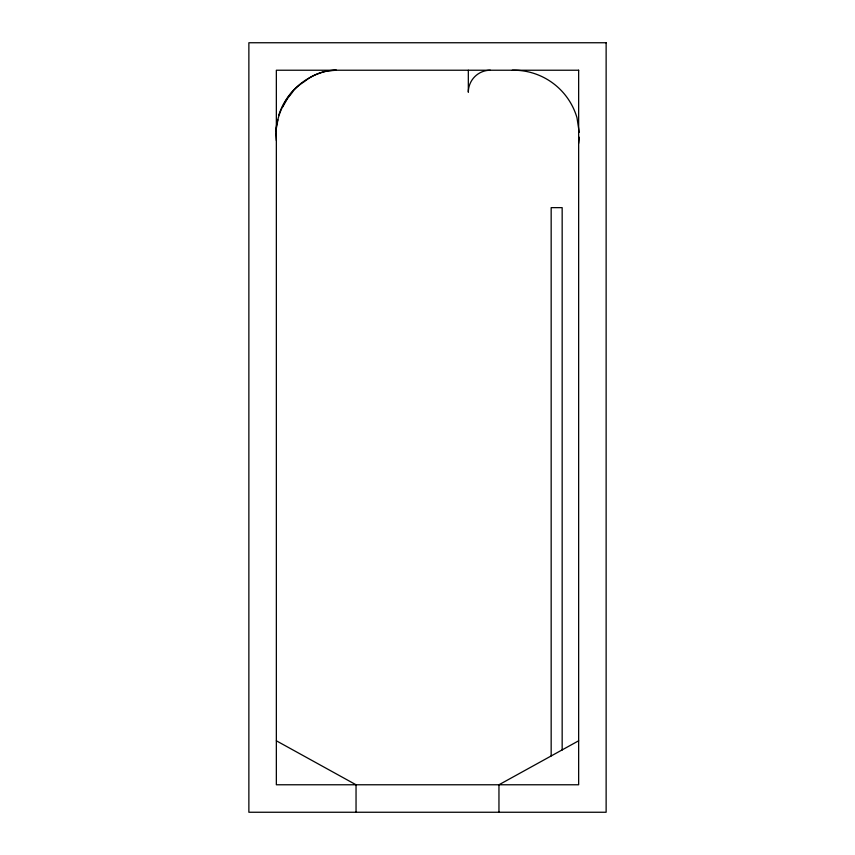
<?xml version="1.0" encoding="UTF-8"?>
<svg xmlns="http://www.w3.org/2000/svg" width="855" height="855" viewBox="0 0 855 855"><rect width="100%" height="100%" fill="white"/><g stroke="black" fill="none" stroke-linecap="round" stroke-linejoin="round"><path stroke-width="1.28" d="M578.653 143.362L579.327 137.249M276.347 128.325L277.928 119.796M275.673 131.959C277.458 112.112 287.227 92.201 304.508 81.524A49.515 49.515 0 0 1 336.41 70.228L327.839 70.901A65.953 65.953 0 0 0 278.816 115.03M282.599 107.099L287.515 98.485L292.688 91.934M578.653 740.793L498.957 784.772L498.957 812.25M276.347 740.793L356.043 784.772L356.043 812.25M579.22 132.333L576.997 117.787A65.953 65.953 0 0 0 512.284 70.228M275.77 133.188L276.347 140.541M562.163 750.038L562.163 207.647L551.165 207.647L551.165 755.959M468.326 70.228L468.326 92.222A21.984 21.984 0 0 1 490.31 70.228M606.131 42.75L248.869 42.75L248.869 812.25L606.131 812.25L606.131 42.75M578.653 70.228L276.347 70.228L276.347 784.772L578.653 784.772L578.653 70.228"/></g></svg>
